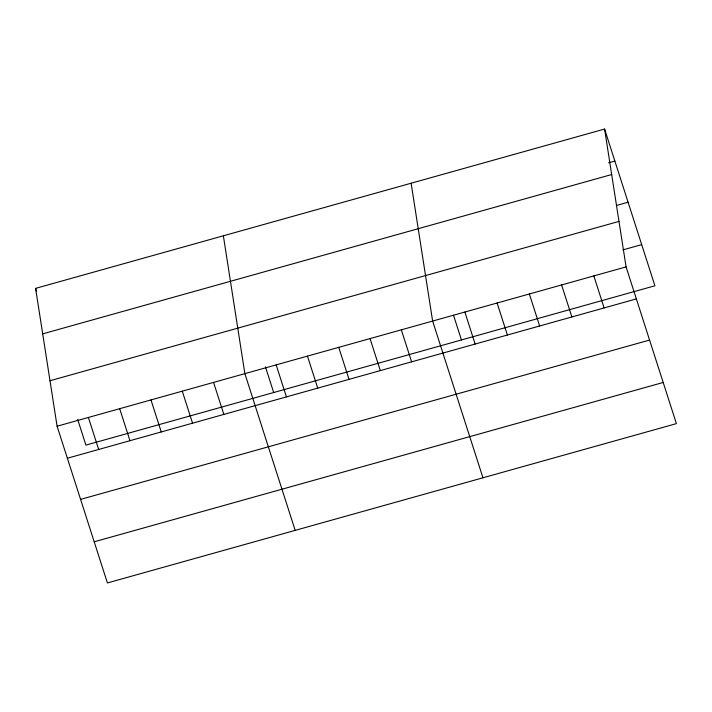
<?xml version="1.0" encoding="UTF-8"?>
<svg xmlns="http://www.w3.org/2000/svg" width="712" height="712" viewBox="0 0 712 712"><rect width="100%" height="100%" fill="white"/><g stroke="black" fill="none" stroke-linecap="round" stroke-linejoin="round"><path stroke-width="1.07" d="M604.586 129.05L626.079 266.893L676.4 423.622L107.414 582.95L57.094 426.221L35.6 288.378L604.586 129.05L654.907 285.779L85.921 445.107L77.661 419.386M608.618 162.817L614.865 161.072M42.693 333.866L611.679 174.538M616.637 205.43L628.073 202.226M50 380.733L618.986 221.405M622.964 249.868L641.69 244.625M57.094 426.221L626.079 266.893M67.373 458.234L636.359 298.907M80.59 499.388L649.575 340.06M94.206 541.796L663.183 382.469M593.835 275.918L604.114 307.94M561.599 284.951L571.878 316.965M529.354 293.976L539.634 325.989M497.109 303L507.389 335.023M464.865 312.034L475.144 344.047M453.517 315.265L461.447 339.953M482.95 477.788L432.629 321.059L411.127 183.224M401.328 329.825L411.607 361.838M370.035 338.592L380.315 370.605M338.743 347.349L349.022 379.371M307.45 356.116L317.73 388.129M276.158 364.873L286.438 396.895M265.425 366.813L273.684 392.535M295.177 530.369L244.866 373.64L223.363 235.805M213.564 382.406L223.844 414.42M182.272 391.164L192.552 423.186M150.98 399.93L161.259 431.944M119.687 408.688L129.967 440.71M88.395 417.454L98.674 449.477M35.6 288.378L36.597 291.475"/></g></svg>
